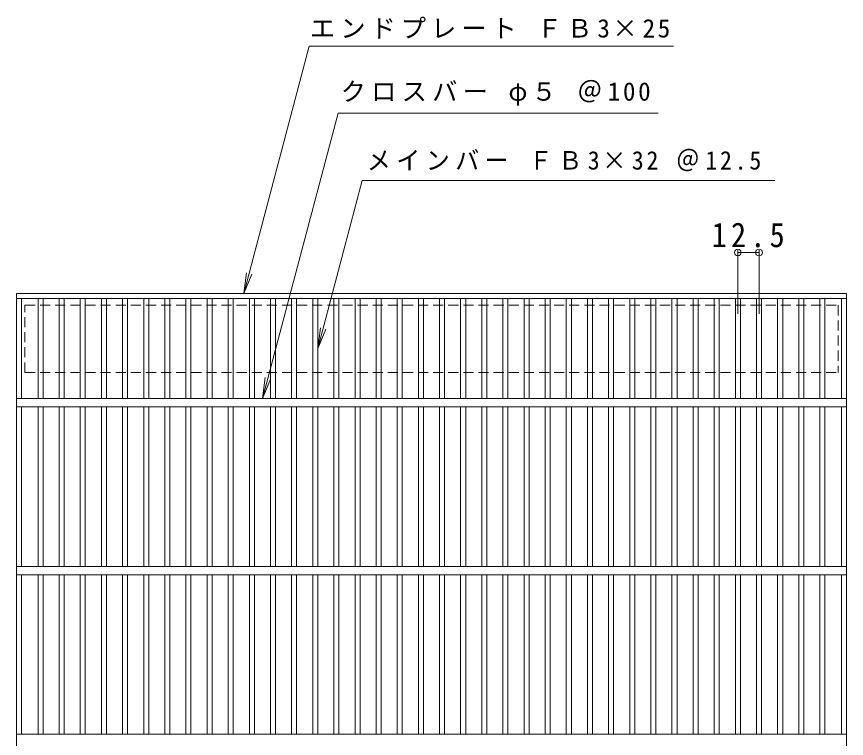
# Model space of a CAD drawing. Units: millimetres, scale not verified. Extents: x -637 to 868, y -688 to 655.
# Drawn here: x -635.1 to -141.1, y 225.4 to 655.4 of the extents above; entities that cross this region are included whole.
import ezdxf

# ---------------------------------------------------------------- set-up
doc = ezdxf.new("R2010")
doc.units = ezdxf.units.MM
doc.header["$LTSCALE"] = 5
doc.header["$PDMODE"] = 32
doc.header["$PDSIZE"] = 4
doc.linetypes.add('DASHED1', pattern=[1.8, 1.2, -0.6])
for name, color, linetype, lineweight in [('A-1_ピット', 2, 'Continuous', 9), ('A-2_蓋', 3, 'Continuous', 9), ('A-4_寸法', 7, 'Continuous', 9)]:
    doc.layers.add(name, color=color, linetype=linetype, lineweight=lineweight)
doc.styles.add('ＭＳ ゴシック', font='')
doc.styles.get('ＭＳ ゴシック').set_extended_font_data('MS Gothic')

msp = doc.modelspace()

# ---------------------------------------------------------------- linework, layer by layer
at = {"layer": 'A-1_ピット', "linetype": 'DASHED1'}
for q in [(-630.134, 483.432), (-146.134, 443.432)]:
    msp.add_line((-630.134, 443.432), q, dxfattribs=at)
msp.add_lwpolyline([(-630.134, 483.432), (-146.134, 483.432), (-146.134, 443.432)], dxfattribs=at)
at = {"layer": 'A-2_蓋'}
for p, q in [((-635.134, 490.432), (-141.134, 490.432)), ((-635.134, -239.568), (-635.134, 490.432)), ((-141.134, 490.432), (-141.134, -239.568)), ((-635.134, 487.432), (-141.134, 487.432)), ((-632.134, 427.932), (-632.134, 487.432)), ((-622.374, 487.432), (-622.374, 427.932)), ((-619.374, 487.432), (-619.374, 427.932)), ((-609.794, 487.432), (-609.794, 427.932)), ((-606.794, 487.432), (-606.794, 427.932)), ((-597.214, 487.432), (-597.214, 427.932)), ((-594.214, 487.432), (-594.214, 427.932)), ((-584.634, 487.432), (-584.634, 427.932)), ((-581.634, 487.432), (-581.634, 427.932)), ((-572.054, 487.432), (-572.054, 427.932)), ((-569.054, 487.432), (-569.054, 427.932)), ((-559.474, 487.432), (-559.474, 427.932)), ((-556.474, 487.432), (-556.474, 427.932)), ((-546.894, 487.432), (-546.894, 427.932)), ((-543.894, 487.432), (-543.894, 427.932)), ((-534.314, 487.432), (-534.314, 427.932)), ((-531.314, 487.432), (-531.314, 427.932)), ((-521.734, 487.432), (-521.734, 427.932)), ((-518.734, 487.432), (-518.734, 427.932)), ((-509.154, 487.432), (-509.154, 427.932)), ((-506.154, 487.432), (-506.154, 427.932)), ((-496.574, 487.432), (-496.574, 427.932)), ((-493.574, 487.432), (-493.574, 427.932)), ((-483.994, 487.432), (-483.994, 427.932)), ((-480.994, 487.432), (-480.994, 427.932)), ((-471.414, 487.432), (-471.414, 427.932)), ((-468.414, 487.432), (-468.414, 427.932)), ((-458.834, 487.432), (-458.834, 427.932)), ((-455.834, 487.432), (-455.834, 427.932)), ((-446.254, 487.432), (-446.254, 427.932)), ((-443.254, 487.432), (-443.254, 427.932)), ((-433.674, 487.432), (-433.674, 427.932)), ((-430.674, 487.432), (-430.674, 427.932)), ((-421.094, 487.432), (-421.094, 427.932)), ((-418.094, 487.432), (-418.094, 427.932)), ((-408.514, 487.432), (-408.514, 427.932)), ((-405.514, 487.432), (-405.514, 427.932)), ((-395.934, 487.432), (-395.934, 427.932)), ((-392.934, 487.432), (-392.934, 427.932)), ((-383.354, 487.432), (-383.354, 427.932)), ((-380.354, 487.432), (-380.354, 427.932)), ((-370.774, 487.432), (-370.774, 427.932)), ((-367.774, 487.432), (-367.774, 427.932)), ((-358.194, 487.432), (-358.194, 427.932)), ((-355.194, 487.432), (-355.194, 427.932)), ((-345.614, 487.432), (-345.614, 427.932)), ((-342.614, 487.432), (-342.614, 427.932)), ((-333.034, 487.432), (-333.034, 427.932)), ((-330.034, 487.432), (-330.034, 427.932)), ((-320.454, 487.432), (-320.454, 427.932)), ((-317.454, 487.432), (-317.454, 427.932)), ((-307.874, 487.432), (-307.874, 427.932)), ((-304.874, 487.432), (-304.874, 427.932)), ((-295.294, 487.432), (-295.294, 427.932)), ((-292.294, 487.432), (-292.294, 427.932)), ((-282.714, 487.432), (-282.714, 427.932)), ((-279.714, 487.432), (-279.714, 427.932)), ((-270.134, 487.432), (-270.134, 427.932)), ((-267.134, 487.432), (-267.134, 427.932)), ((-257.554, 487.432), (-257.554, 427.932)), ((-254.553, 487.432), (-254.553, 427.932)), ((-244.974, 487.432), (-244.974, 427.932)), ((-241.974, 487.432), (-241.974, 427.932)), ((-232.394, 487.432), (-232.394, 427.932)), ((-229.394, 487.432), (-229.394, 427.932)), ((-219.814, 487.432), (-219.814, 427.932)), ((-216.814, 487.432), (-216.814, 427.932)), ((-207.234, 487.432), (-207.234, 427.932)), ((-204.234, 487.432), (-204.234, 427.932)), ((-194.654, 487.432), (-194.654, 427.932)), ((-191.654, 487.432), (-191.654, 427.932)), ((-182.074, 487.432), (-182.074, 427.932)), ((-179.074, 487.432), (-179.074, 427.932)), ((-169.493, 487.432), (-169.493, 427.932)), ((-166.494, 487.432), (-166.494, 427.932)), ((-156.913, 487.432), (-156.913, 427.932)), ((-153.914, 487.432), (-153.914, 427.932)), ((-144.134, 487.432), (-144.134, 427.932)), ((-635.134, 427.932), (-141.134, 427.932)), ((-635.134, 422.932), (-141.134, 422.932)), ((-632.134, 327.932), (-632.134, 422.932)), ((-622.374, 422.932), (-622.374, 327.932)), ((-619.374, 422.932), (-619.374, 327.932)), ((-609.794, 422.932), (-609.794, 327.932)), ((-606.794, 422.932), (-606.794, 327.932)), ((-597.214, 422.932), (-597.214, 327.932)), ((-594.214, 422.932), (-594.214, 327.932)), ((-584.634, 422.932), (-584.634, 327.932)), ((-581.634, 422.932), (-581.634, 327.932)), ((-572.054, 422.932), (-572.054, 327.932)), ((-569.054, 422.932), (-569.054, 327.932)), ((-559.474, 422.932), (-559.474, 327.932)), ((-556.474, 422.932), (-556.474, 327.932)), ((-546.894, 422.932), (-546.894, 327.932)), ((-543.894, 422.932), (-543.894, 327.932)), ((-534.314, 422.932), (-534.314, 327.932)), ((-531.314, 422.932), (-531.314, 327.932)), ((-521.734, 422.932), (-521.734, 327.932)), ((-518.734, 422.932), (-518.734, 327.932)), ((-509.154, 422.932), (-509.154, 327.932)), ((-506.154, 422.932), (-506.154, 327.932)), ((-496.574, 422.932), (-496.574, 327.932)), ((-493.574, 422.932), (-493.574, 327.932)), ((-483.994, 422.932), (-483.994, 327.932)), ((-480.994, 422.932), (-480.994, 327.932)), ((-471.414, 422.932), (-471.414, 327.932)), ((-468.414, 422.932), (-468.414, 327.932)), ((-458.834, 422.932), (-458.834, 327.932)), ((-455.834, 422.932), (-455.834, 327.932)), ((-446.254, 422.932), (-446.254, 327.932)), ((-443.254, 422.932), (-443.254, 327.932)), ((-433.674, 422.932), (-433.674, 327.932)), ((-430.674, 422.932), (-430.674, 327.932)), ((-421.094, 422.932), (-421.094, 327.932)), ((-418.094, 422.932), (-418.094, 327.932)), ((-408.514, 422.932), (-408.514, 327.932)), ((-405.514, 422.932), (-405.514, 327.932)), ((-395.934, 422.932), (-395.934, 327.932)), ((-392.934, 422.932), (-392.934, 327.932)), ((-383.354, 422.932), (-383.354, 327.932)), ((-380.354, 422.932), (-380.354, 327.932)), ((-370.774, 422.932), (-370.774, 327.932)), ((-367.774, 422.932), (-367.774, 327.932)), ((-358.194, 422.932), (-358.194, 327.932)), ((-355.194, 422.932), (-355.194, 327.932)), ((-345.614, 422.932), (-345.614, 327.932)), ((-342.614, 422.932), (-342.614, 327.932)), ((-333.034, 422.932), (-333.034, 327.932)), ((-330.034, 422.932), (-330.034, 327.932)), ((-320.454, 422.932), (-320.454, 327.932)), ((-317.454, 422.932), (-317.454, 327.932)), ((-307.874, 422.932), (-307.874, 327.932)), ((-304.874, 422.932), (-304.874, 327.932)), ((-295.294, 422.932), (-295.294, 327.932)), ((-292.294, 422.932), (-292.294, 327.932)), ((-282.714, 422.932), (-282.714, 327.932)), ((-279.714, 422.932), (-279.714, 327.932)), ((-270.134, 422.932), (-270.134, 327.932)), ((-267.134, 422.932), (-267.134, 327.932)), ((-257.554, 422.932), (-257.554, 327.932)), ((-254.553, 422.932), (-254.553, 327.932)), ((-244.974, 422.932), (-244.974, 327.932)), ((-241.974, 422.932), (-241.974, 327.932)), ((-232.394, 422.932), (-232.394, 327.932)), ((-229.394, 422.932), (-229.394, 327.932)), ((-219.814, 422.932), (-219.814, 327.932)), ((-216.814, 422.932), (-216.814, 327.932)), ((-207.234, 422.932), (-207.234, 327.932)), ((-204.234, 422.932), (-204.234, 327.932)), ((-194.654, 422.932), (-194.654, 327.932)), ((-191.654, 422.932), (-191.654, 327.932)), ((-182.074, 422.932), (-182.074, 327.932)), ((-179.074, 422.932), (-179.074, 327.932)), ((-169.493, 422.932), (-169.493, 327.932)), ((-166.494, 422.932), (-166.494, 327.932)), ((-156.913, 422.932), (-156.913, 327.932)), ((-153.914, 422.932), (-153.914, 327.932)), ((-144.134, 422.932), (-144.134, 327.932)), ((-635.134, 327.932), (-141.134, 327.932)), ((-635.134, 322.932), (-141.134, 322.932)), ((-632.134, 227.932), (-632.134, 322.932)), ((-622.374, 322.932), (-622.374, 227.932)), ((-619.374, 322.932), (-619.374, 227.932)), ((-609.794, 322.932), (-609.794, 227.932)), ((-606.794, 322.932), (-606.794, 227.932)), ((-597.214, 322.932), (-597.214, 227.932)), ((-594.214, 322.932), (-594.214, 227.932)), ((-584.634, 322.932), (-584.634, 227.932)), ((-581.634, 322.932), (-581.634, 227.932)), ((-572.054, 322.932), (-572.054, 227.932)), ((-569.054, 322.932), (-569.054, 227.932)), ((-559.474, 322.932), (-559.474, 227.932)), ((-556.474, 322.932), (-556.474, 227.932)), ((-546.894, 322.932), (-546.894, 227.932)), ((-543.894, 322.932), (-543.894, 227.932)), ((-534.314, 322.932), (-534.314, 227.932)), ((-531.314, 322.932), (-531.314, 227.932)), ((-521.734, 322.932), (-521.734, 227.932)), ((-518.734, 322.932), (-518.734, 227.932)), ((-509.154, 322.932), (-509.154, 227.932)), ((-506.154, 322.932), (-506.154, 227.932)), ((-496.574, 322.932), (-496.574, 227.932)), ((-493.574, 322.932), (-493.574, 227.932)), ((-483.994, 322.932), (-483.994, 227.932)), ((-480.994, 322.932), (-480.994, 227.932)), ((-471.414, 322.932), (-471.414, 227.932)), ((-468.414, 322.932), (-468.414, 227.932)), ((-458.834, 322.932), (-458.834, 227.932)), ((-455.834, 322.932), (-455.834, 227.932)), ((-446.254, 322.932), (-446.254, 227.932)), ((-443.254, 322.932), (-443.254, 227.932)), ((-433.674, 322.932), (-433.674, 227.932)), ((-430.674, 322.932), (-430.674, 227.932)), ((-421.094, 322.932), (-421.094, 227.932)), ((-418.094, 322.932), (-418.094, 227.932)), ((-408.514, 322.932), (-408.514, 227.932)), ((-405.514, 322.932), (-405.514, 227.932)), ((-395.934, 322.932), (-395.934, 227.932)), ((-392.934, 322.932), (-392.934, 227.932)), ((-383.354, 322.932), (-383.354, 227.932)), ((-380.354, 322.932), (-380.354, 227.932)), ((-370.774, 322.932), (-370.774, 227.932)), ((-367.774, 322.932), (-367.774, 227.932)), ((-358.194, 322.932), (-358.194, 227.932)), ((-355.194, 322.932), (-355.194, 227.932)), ((-345.614, 322.932), (-345.614, 227.932)), ((-342.614, 322.932), (-342.614, 227.932)), ((-333.034, 322.932), (-333.034, 227.932)), ((-330.034, 322.932), (-330.034, 227.932)), ((-320.454, 322.932), (-320.454, 227.932)), ((-317.454, 322.932), (-317.454, 227.932)), ((-307.874, 322.932), (-307.874, 227.932)), ((-304.874, 322.932), (-304.874, 227.932)), ((-295.294, 322.932), (-295.294, 227.932)), ((-292.294, 322.932), (-292.294, 227.932)), ((-282.714, 322.932), (-282.714, 227.932)), ((-279.714, 322.932), (-279.714, 227.932)), ((-270.134, 322.932), (-270.134, 227.932)), ((-267.134, 322.932), (-267.134, 227.932)), ((-257.554, 322.932), (-257.554, 227.932)), ((-254.553, 322.932), (-254.553, 227.932)), ((-244.974, 322.932), (-244.974, 227.932)), ((-241.974, 322.932), (-241.974, 227.932)), ((-232.394, 322.932), (-232.394, 227.932)), ((-229.394, 322.932), (-229.394, 227.932)), ((-219.814, 322.932), (-219.814, 227.932)), ((-216.814, 322.932), (-216.814, 227.932)), ((-207.234, 322.932), (-207.234, 227.932)), ((-204.234, 322.932), (-204.234, 227.932)), ((-194.654, 322.932), (-194.654, 227.932)), ((-191.654, 322.932), (-191.654, 227.932)), ((-182.074, 322.932), (-182.074, 227.932)), ((-179.074, 322.932), (-179.074, 227.932)), ((-169.493, 322.932), (-169.493, 227.932)), ((-166.494, 322.932), (-166.494, 227.932)), ((-156.913, 322.932), (-156.913, 227.932)), ((-153.914, 322.932), (-153.914, 227.932)), ((-144.134, 322.932), (-144.134, 227.932)), ((-635.134, 227.932), (-141.134, 227.932))]:
    msp.add_line(p, q, dxfattribs=at)
at = {"layer": 'A-4_寸法'}
for p, q in [((-499.897, 490.432), (-460.893, 637.824)), ((-460.893, 637.824), (-244.086, 637.824)), ((-488.784, 427.932), (-443.752, 597.824)), ((-443.752, 597.824), (-253.115, 597.824)), ((-455.834, 457.682), (-429.491, 557.824)), ((-429.491, 557.824), (-183.741, 557.824)), ((-205.734, 478.322), (-205.734, 516.345)), ((-205.734, 514.845), (-193.154, 514.845)), ((-193.154, 478.322), (-193.154, 516.345)), ((-499.897, 490.432), (-498.266, 502.825)), ((-499.897, 490.432), (-495.114, 501.98)), ((-455.834, 457.682), (-454.202, 470.075)), ((-455.834, 457.682), (-451.05, 469.231)), ((-488.784, 427.932), (-487.153, 440.325)), ((-488.784, 427.932), (-484.001, 439.48))]:
    msp.add_line(p, q, dxfattribs=at)
for p in [(-205.734, 514.845), (-193.154, 514.845)]:
    msp.add_point(p, dxfattribs=at)

# ---------------------------------------------------------------- texts
at = {"layer": 'A-4_寸法', "char_height": 11, "attachment_point": 7, "style": 'ＭＳ ゴシック'}
for s, insert in [('\\T1.2;エンドプレート\\~ＦＢ3×25', (-460.437, 642.291)), ('\\T1.21;クロスバー\\~φ５\\~＠100', (-442.197, 602.305)), ('\\T1.23;\\W0.95;メインバー\\~ＦＢ3×32\\~＠12.5', (-426.601, 563.249))]:
    msp.add_mtext(s, dxfattribs=dict(at, insert=insert))
at = {"layer": 'A-4_寸法', "color": 2, "insert": (-221.319, 517.845), "char_height": 14.66, "attachment_point": 7, "style": 'ＭＳ ゴシック'}
msp.add_mtext('\\T1.28;\\W0.9;12.5', dxfattribs=at)

doc.saveas('drawing.dxf')
